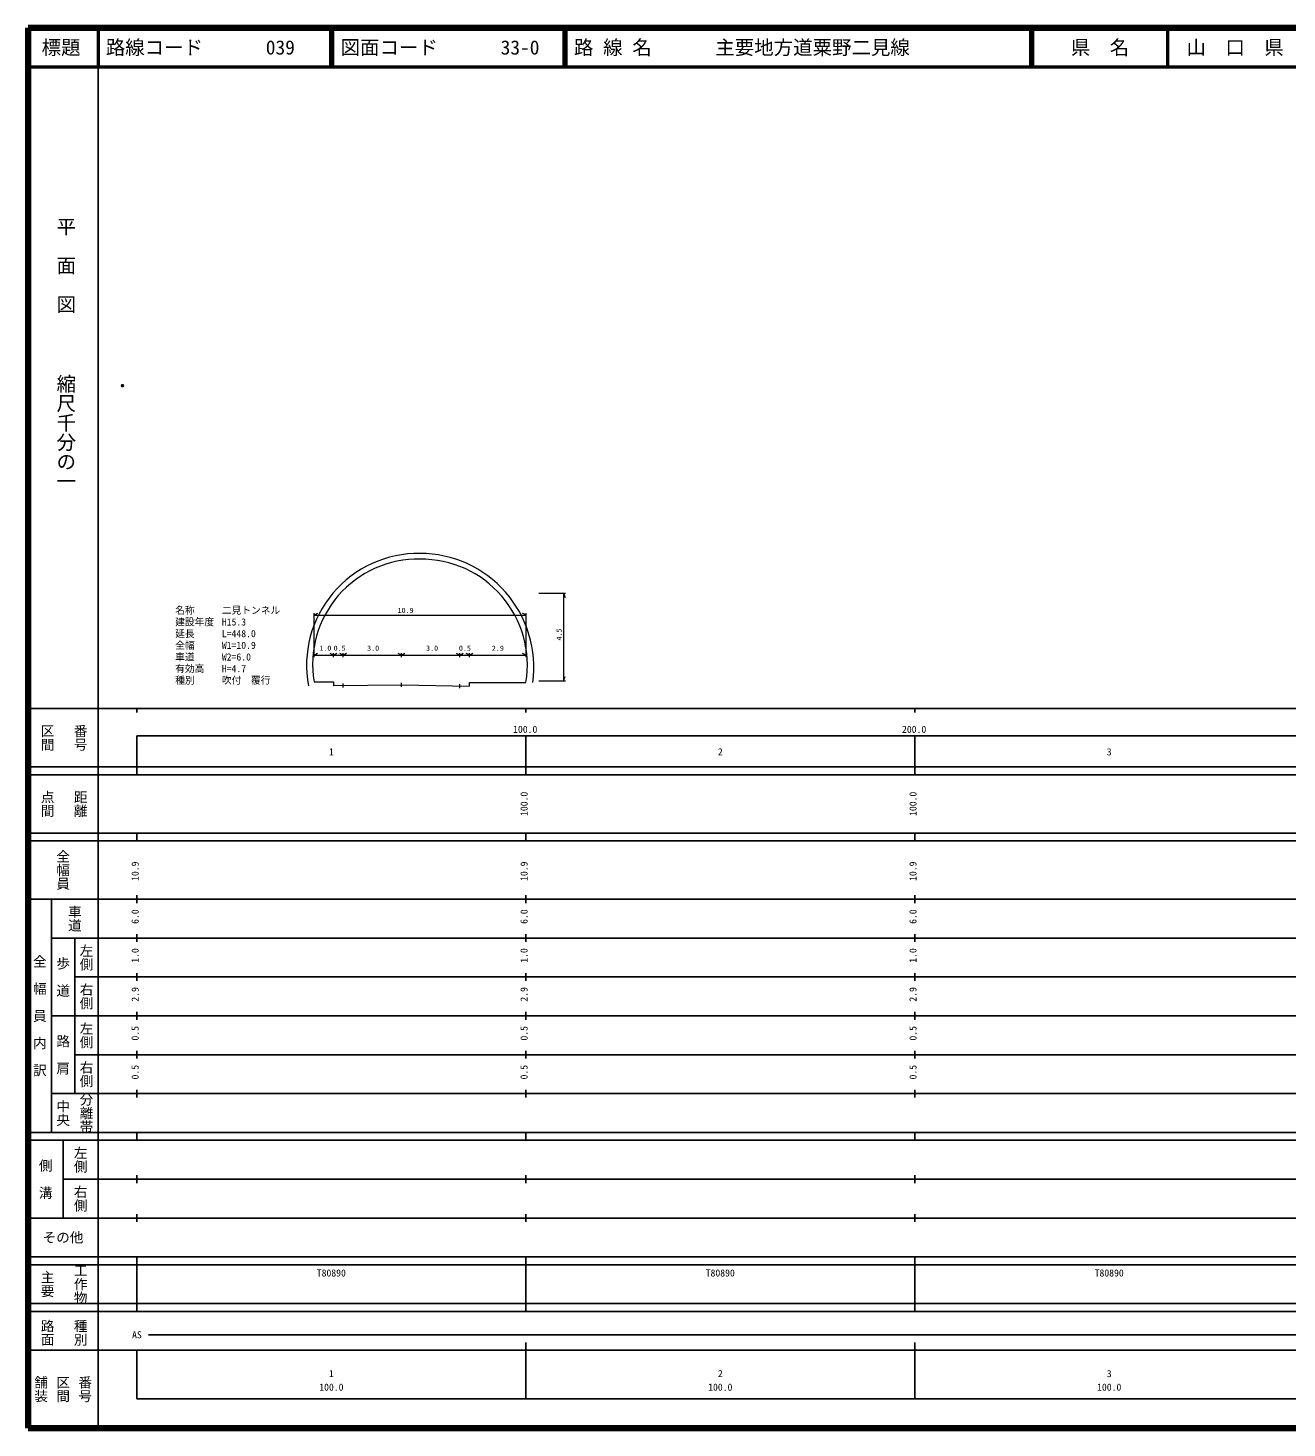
# Model space of a CAD drawing. Units: millimetres on the paper, with parts at other scales. Extents: x 40 to 680, y 20 to 380.
# Drawn here: x 40 to 363.7, y 20 to 380 of the extents above; entities that cross this region are included whole.
import ezdxf
from ezdxf.enums import TextEntityAlignment as Align

# ---------------------------------------------------------------- set-up
doc = ezdxf.new("R2010")
doc.units = ezdxf.units.MM
doc.header["$PDMODE"] = 32
doc.header["$PDSIZE"] = 0.5
doc.layers.add('M-OTRS', color=6, linetype='Continuous')
for name, color, linetype, lineweight in [('M-STR-HTXT', 7, 'Continuous', 13), ('M-TTL', 2, 'Continuous', 140), ('M-TTL-BAND', 7, 'Continuous', 25), ('M-TTL-LINE', 7, 'Continuous', 50), ('M-TTL-TXT', 7, 'Continuous', 50)]:
    doc.layers.add(name, color=color, linetype=linetype, lineweight=lineweight)
doc.styles.add('@ＭＳ ゴシック', font='')
doc.styles.add('ＭＳ ゴシック', font='')
doc.styles.get('@ＭＳ ゴシック').set_extended_font_data('@MS Gothic')
doc.styles.get('ＭＳ ゴシック').set_extended_font_data('MS Gothic')

msp = doc.modelspace()

# ---------------------------------------------------------------- linework, layer by layer
at = {"layer": 'M-OTRS'}
msp.add_point((64.296, 288.033), dxfattribs=at)
at = {"layer": 'M-STR-HTXT'}
for p, q in [((171.304, 234.635), (178.166, 234.635)), ((177.666, 234.635), (178.073, 233.516)), ((177.666, 234.635), (177.666, 212.135)), ((113.546, 218.255), (113.546, 229.554)), ((113.546, 229.054), (114.398, 229.529)), ((113.546, 229.054), (168.046, 229.054)), ((168.046, 229.054), (167.186, 229.494)), ((168.046, 218.255), (168.046, 229.554)), ((113.546, 218.755), (114.398, 219.23)), ((113.546, 218.755), (168.046, 218.755)), ((118.546, 218.755), (117.686, 219.195)), ((118.546, 218.255), (118.546, 219.255)), ((118.546, 218.755), (119.398, 219.23)), ((121.046, 218.755), (120.186, 219.195)), ((121.046, 218.255), (121.046, 219.255)), ((121.046, 218.755), (121.898, 219.23)), ((136.046, 218.755), (135.186, 219.195)), ((136.046, 218.255), (136.046, 219.255)), ((136.046, 218.755), (136.898, 219.23)), ((151.046, 218.755), (150.186, 219.195)), ((151.046, 218.255), (151.046, 219.255)), ((151.046, 218.755), (151.898, 219.23)), ((153.546, 218.755), (152.686, 219.195)), ((153.546, 218.255), (153.546, 219.255)), ((153.546, 218.755), (154.398, 219.23)), ((168.046, 218.755), (167.186, 219.195)), ((177.666, 212.135), (178.141, 213.244)), ((113.547, 211.884), (118.547, 211.884)), ((118.547, 211.884), (118.547, 210.884)), ((118.547, 210.888), (136.097, 211.095)), ((121.047, 210.417), (121.047, 211.417)), ((136.046, 210.593), (136.046, 211.593)), ((136.097, 211.095), (153.542, 210.725)), ((151.042, 210.278), (151.042, 211.278)), ((153.542, 210.725), (153.542, 211.725)), ((153.542, 211.725), (168.042, 211.725)), ((171.304, 212.135), (178.166, 212.135))]:
    msp.add_line(p, q, dxfattribs=at)
for centre, radius, start, end in [((140.365, 216.14), 28.747, 89.09932, 190.54676), ((140.836, 215.683), 29.201, 352.16326, 90.03731), ((140.293, 216.312), 27.11, 88.89304, 189.40054), ((141.084, 216.107), 27.312, 350.7686, 90.56072)]:
    msp.add_arc(centre, radius, start, end, dxfattribs=at)
at = {"layer": 'M-TTL'}
for p, q in [((40, 380), (40, 20)), ((680, 380), (40, 380)), ((40, 20), (680, 20))]:
    msp.add_line(p, q, dxfattribs=at)
at = {"layer": 'M-TTL-BAND'}
for p, q in [((58, 370), (58, 20)), ((40, 205), (579, 205)), ((68, 205), (68, 204)), ((168, 205), (168, 204)), ((268, 205), (268, 204)), ((68, 198), (579, 198)), ((68, 198), (68, 188)), ((168, 188), (168, 198)), ((268, 188), (268, 198)), ((40, 190), (579, 190)), ((40, 188), (579, 188)), ((40, 173), (579, 173)), ((68, 171), (68, 173)), ((168, 171), (168, 173)), ((268, 171), (268, 173)), ((40, 171), (579, 171)), ((40, 156), (579, 156)), ((46, 96), (46, 156)), ((68, 155), (68, 157)), ((168, 155), (168, 157)), ((268, 155), (268, 157)), ((46, 146), (579, 146)), ((52, 146), (52, 106)), ((68, 145), (68, 147)), ((168, 145), (168, 147)), ((268, 145), (268, 147)), ((68, 135), (68, 137)), ((168, 135), (168, 137)), ((268, 135), (268, 137)), ((52, 136), (579, 136)), ((46, 126), (579, 126)), ((68, 125), (68, 127)), ((168, 125), (168, 127)), ((268, 125), (268, 127)), ((52, 116), (579, 116)), ((68, 115), (68, 117)), ((168, 115), (168, 117)), ((268, 115), (268, 117)), ((46, 106), (579, 106)), ((68, 105), (68, 107)), ((168, 105), (168, 107)), ((268, 105), (268, 107)), ((40, 96), (579, 96)), ((40, 94), (579, 94)), ((49, 94), (49, 74)), ((68, 94), (68, 96)), ((168, 94), (168, 96)), ((268, 94), (268, 96)), ((49, 84), (579, 84)), ((68, 83), (68, 85)), ((168, 83), (168, 85)), ((268, 83), (268, 85)), ((40, 74), (579, 74)), ((68, 73), (68, 75)), ((168, 73), (168, 75)), ((268, 73), (268, 75)), ((40, 64), (579, 64)), ((40, 62), (579, 62)), ((68, 62), (68, 64)), ((68, 52), (68, 62)), ((168, 62), (168, 64)), ((168, 52), (168, 62)), ((168, 52), (168, 62)), ((268, 62), (268, 64)), ((268, 52), (268, 62)), ((268, 52), (268, 62)), ((40, 52), (579, 52)), ((68, 50), (68, 52)), ((168, 50), (168, 52)), ((268, 50), (268, 52)), ((40, 50), (579, 50)), ((71, 44), (541, 44)), ((40, 40), (579, 40)), ((68, 40), (68, 27.5)), ((168, 27.5), (168, 42)), ((268, 27.5), (268, 42)), ((68, 27.5), (579, 27.5))]:
    msp.add_line(p, q, dxfattribs=at)
at = {"layer": 'M-TTL-LINE'}
for p, q in [((58, 380), (58, 370)), ((117.75, 380), (117.75, 370)), ((118.25, 380), (118.25, 370)), ((177.75, 380), (177.75, 370)), ((178.25, 380), (178.25, 370)), ((297.75, 380), (297.75, 370)), ((298.25, 380), (298.25, 370)), ((333, 380), (333, 370)), ((40, 370), (680, 370))]:
    msp.add_line(p, q, dxfattribs=at)

# ---------------------------------------------------------------- texts
at = {"layer": 'M-STR-HTXT', "style": 'ＭＳ ゴシック'}
for s, height, p in [('名称', 1.833, (77.844, 228.805)), ('二見トンネル', 1.833, (89.844, 228.805)), ('10.9', 1.32, (135.024, 229.187)), ('建設年度', 1.833, (77.844, 225.805)), ('H15.3', 1.833, (89.844, 225.805)), ('延長', 1.833, (77.844, 222.805)), ('L=448.0', 1.833, (89.844, 222.805)), ('全幅', 1.833, (77.844, 219.805)), ('W1=10.9', 1.833, (89.844, 219.805)), ('1.0', 1.32, (114.895, 219.479)), ('0.5', 1.32, (118.578, 219.479)), ('3.0', 1.32, (127.199, 219.479)), ('3.0', 1.32, (142.346, 219.479)), ('2.9', 1.32, (159.261, 219.479)), ('有効高', 1.833, (77.844, 213.805)), ('車道', 1.833, (77.844, 216.805)), ('W2=6.0', 1.833, (89.844, 216.805)), ('H=4.7', 1.833, (89.844, 213.805)), ('種別', 1.833, (77.844, 210.819)), ('吹付\u3000覆行', 1.833, (89.844, 210.819))]:
    msp.add_text(s, height=height, dxfattribs=at).set_placement(p, align=Align.BOTTOM_LEFT)
msp.add_text('4.5', height=1.32, rotation=90, dxfattribs=at).set_placement((177.6, 224.063), align=Align.BOTTOM_CENTER)
msp.add_text('0.5', height=1.32, dxfattribs=at).set_placement((152.348, 219.479), align=Align.BOTTOM_CENTER)
at = {"layer": 'M-TTL-BAND', "style": '@ＭＳ ゴシック'}
for s, p in [('平  面  図', (49.777, 306.475)), ('縮尺千分の一', (49.777, 261.03))]:
    msp.add_text(s, height=3.666, rotation=270, dxfattribs=at).set_placement(p, align=Align.MIDDLE_RIGHT)
for s, p in [('区間', (45, 197.5)), ('番号', (53.5, 197.5)), ('点間', (45, 180.5)), ('距離', (53.5, 180.5)), ('全幅員', (49, 163.5)), ('車道', (52, 151)), ('左側', (55, 141)), ('全\u3000幅\u3000員\u3000内\u3000訳', (43, 126)), ('歩\u3000道', (49, 136)), ('右側', (55, 131)), ('左側', (55, 121)), ('路\u3000肩', (49, 116)), ('右側', (55, 111)), ('分離帯', (55, 101)), ('中央', (49, 101)), ('左側', (53.5, 89)), ('側\u3000溝', (44.5, 84)), ('右側', (53.5, 79)), ('工作物', (53.5, 57)), ('主要', (45, 57)), ('路面', (45, 44.5)), ('種別', (53.5, 44.5)), ('舗装', (43.333, 30)), ('区間', (49, 30)), ('番号', (54.667, 30))]:
    msp.add_text(s, height=2.566, rotation=270, dxfattribs=at).set_placement(p, align=Align.MIDDLE_CENTER)
at = {"layer": 'M-TTL-BAND', "style": 'ＭＳ ゴシック'}
for s, p in [('100.0', (167.844, 198.195)), ('200.0', (267.844, 198.195)), ('1', (118, 192.405)), ('2', (218, 192.405)), ('3', (318, 192.405)), ('AS', (68, 42.5)), ('1', (118, 32.523)), ('2', (218, 32.523)), ('3', (318, 32.523)), ('100.0', (118, 29.033)), ('100.0', (218, 29.033)), ('100.0', (318, 29.033))]:
    msp.add_text(s, height=1.833, dxfattribs=at).set_placement(p, align=Align.BOTTOM_CENTER)
for s, p in [('100.0', (169, 180.5)), ('100.0', (269, 180.5)), ('10.9', (69, 163.174)), ('10.9', (169, 163.174)), ('10.9', (269, 163.174)), ('6.0', (69, 151.5)), ('6.0', (169, 151.5)), ('6.0', (269, 151.5)), ('1.0', (69, 141.5)), ('1.0', (169, 141.5)), ('1.0', (269, 141.5)), ('2.9', (69, 131.5)), ('2.9', (169, 131.5)), ('2.9', (269, 131.5)), ('0.5', (69, 121.5)), ('0.5', (169, 121.5)), ('0.5', (269, 121.5)), ('0.5', (69, 111.5)), ('0.5', (169, 111.5)), ('0.5', (269, 111.5))]:
    msp.add_text(s, height=1.833, rotation=90, dxfattribs=at).set_placement(p, align=Align.BOTTOM_CENTER)
msp.add_text('その他', height=2.566, dxfattribs=at).set_placement((49, 69), align=Align.MIDDLE_CENTER)
for p in [(114.25, 58.405), (214.25, 58.405), (314.25, 58.405)]:
    msp.add_text('T80890', height=1.833, dxfattribs=at).set_placement(p, align=Align.BOTTOM_LEFT)
at = {"layer": 'M-TTL-TXT', "style": 'ＭＳ ゴシック'}
for s, p in [('標題', (48.5, 375)), ('県\u3000名', (315.625, 375)), ('山\u3000口\u3000県', (350.375, 375))]:
    msp.add_text(s, height=3.666, dxfattribs=at).set_placement(p, align=Align.MIDDLE_CENTER)
for s, p in [('路線コード', (60, 375)), ('039', (101.142, 375)), ('図面コード', (120.38, 375)), ('33-0', (161.521, 375)), ('路 線 名', (180.38, 375)), ('主要地方道粟野二見線', (216.734, 375))]:
    msp.add_text(s, height=3.666, dxfattribs=at).set_placement(p, align=Align.MIDDLE_LEFT)

doc.saveas('drawing.dxf')
